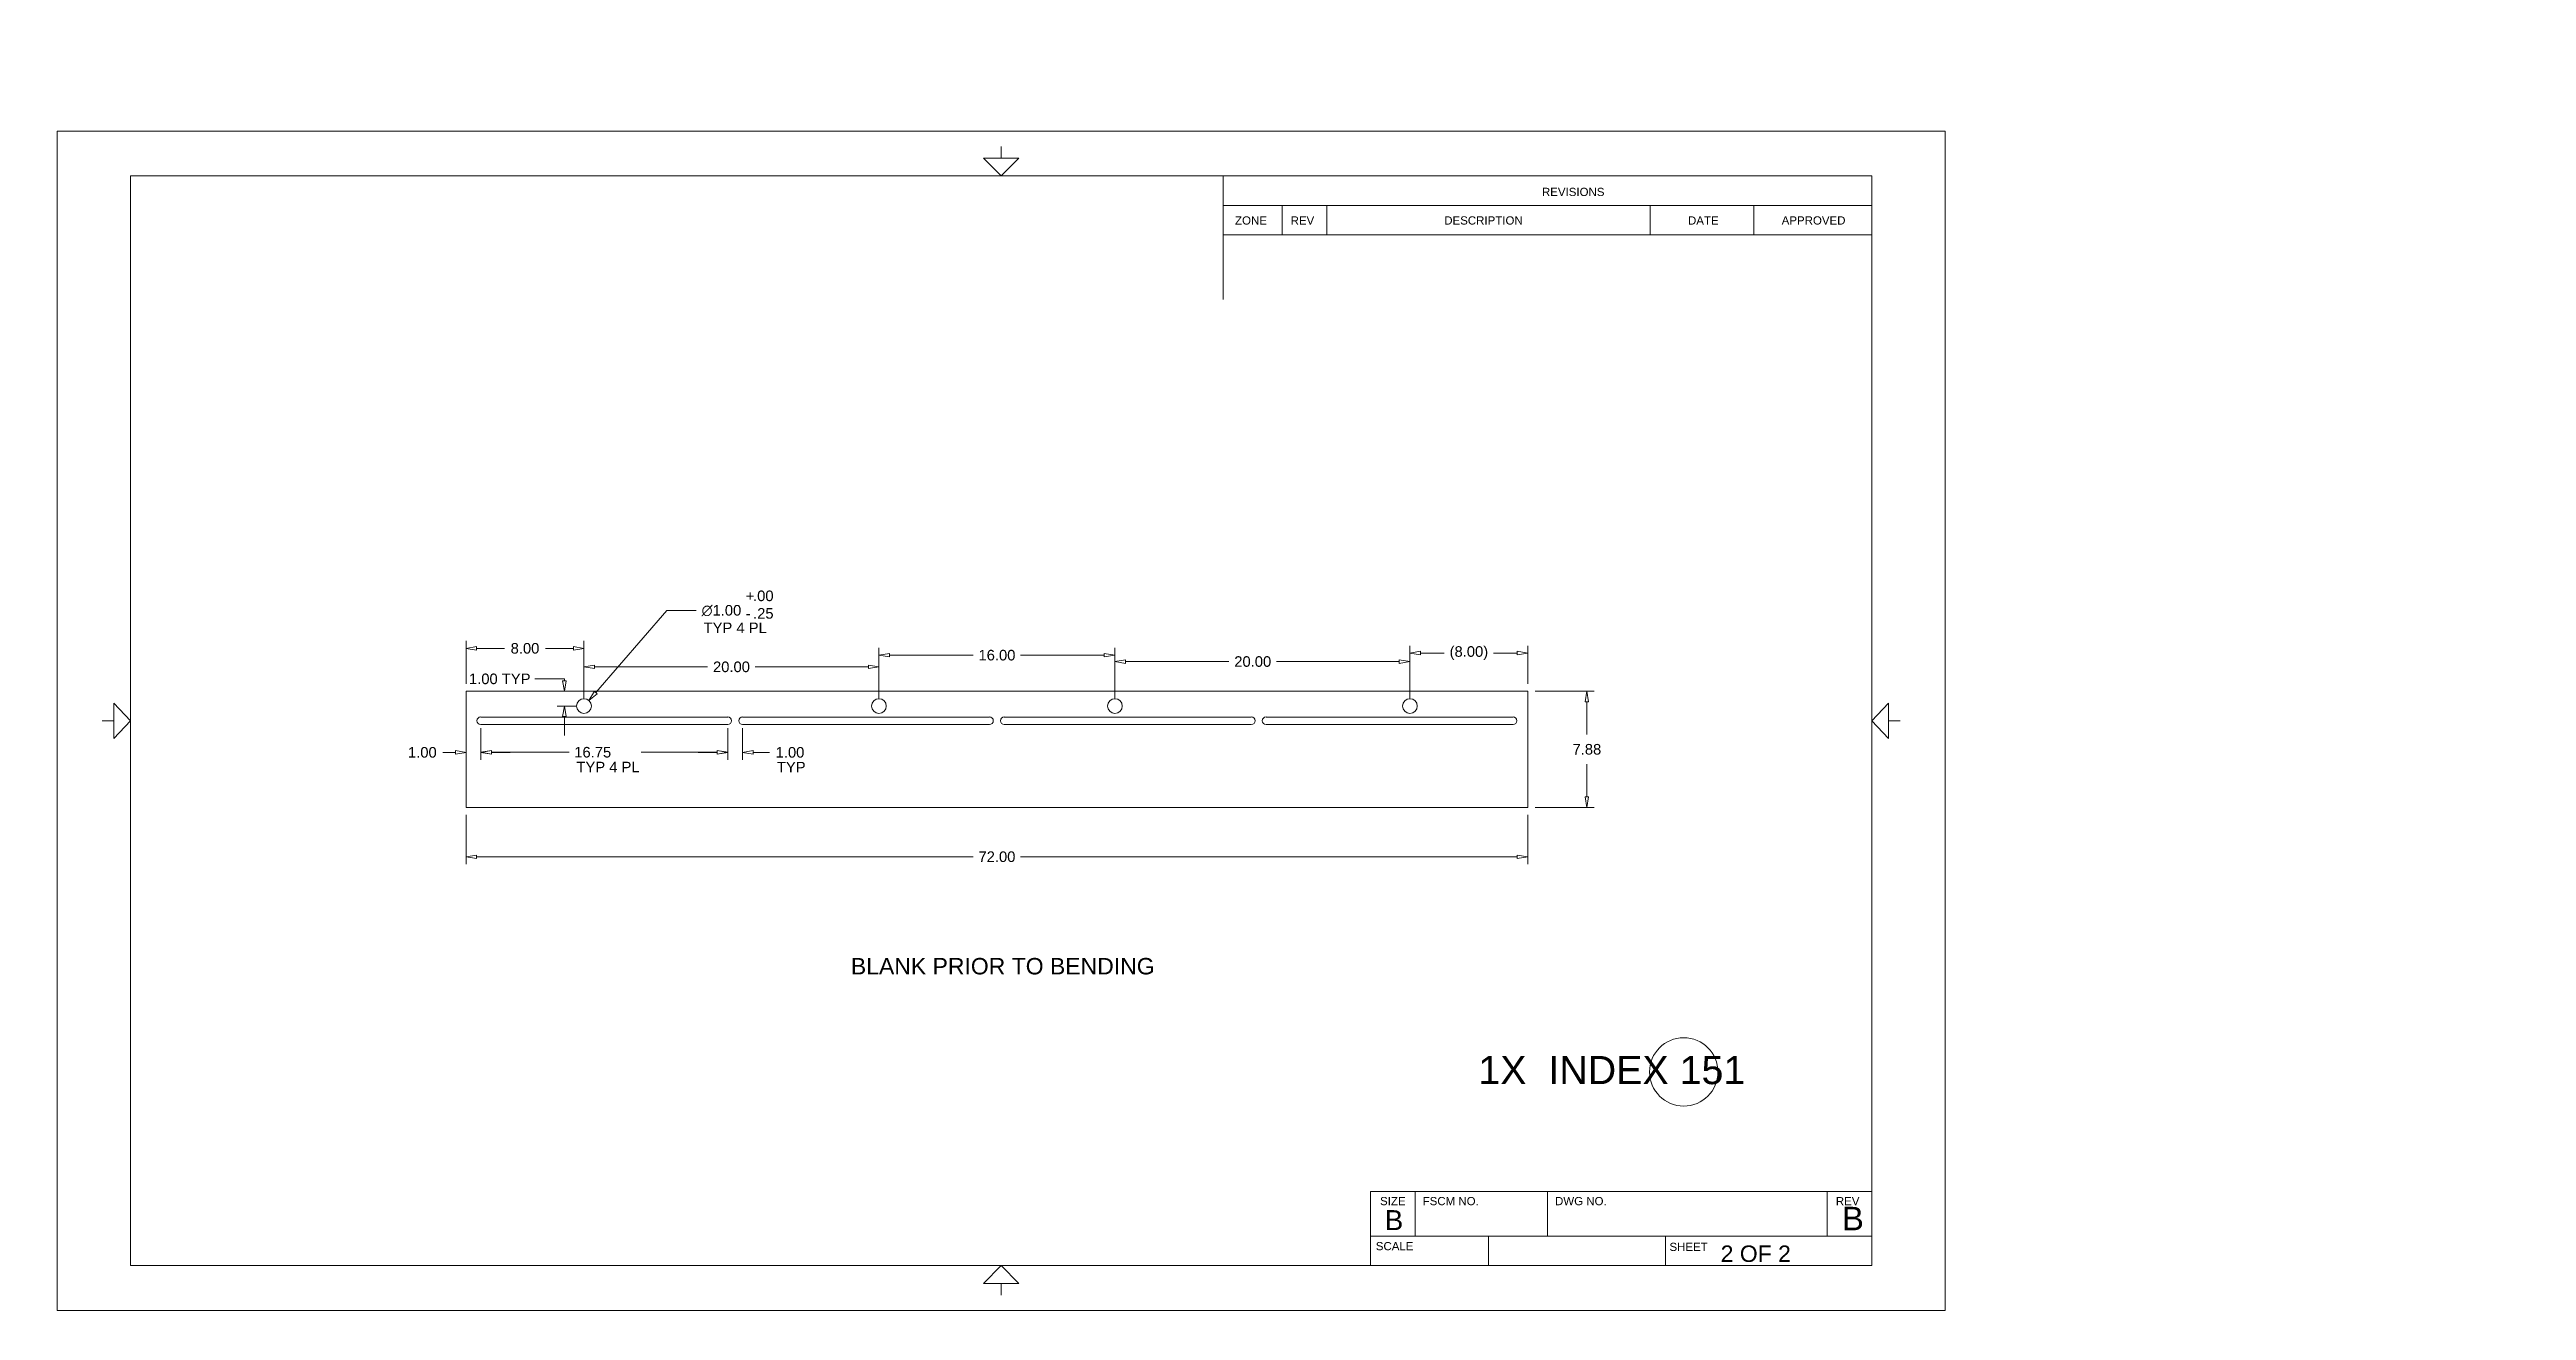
# Model space of a CAD drawing. Header units: inches. Extents: x -0.1 to 20.9, y 0 to 10.7.
import ezdxf

# ---------------------------------------------------------------- set-up
doc = ezdxf.new("R2010")
doc.units = ezdxf.units.IN
doc.header["$MEASUREMENT"] = 0
doc.linetypes.add('CENTER2', pattern=[1.125, 0.75, -0.125, 0.125, -0.125])
for name, color, linetype, lineweight in [('BEND CENTERS', 204, 'CENTER2', 0), ('CONTINUOUS', 7, 'Continuous', 0), ('DIMENSIONS', 7, 'Continuous', 0), ('VISIBLE', 7, 'Continuous', 0)]:
    doc.layers.add(name, color=color, linetype=linetype, lineweight=lineweight)
doc.styles.get("Standard").update_dxf_attribs({"font": 'txt', "height": 0.125})
doc.dimstyles.get("Standard").update_dxf_attribs({"dimtxt": 0.18, "dimasz": 0.18, "dimexe": 0.18, "dimexo": 0.0625, "dimgap": 0.09, "dimtad": 0, "dimtih": 1, "dimtoh": 1, "dimdec": 4, "dimzin": 0, "dimdsep": 46, "dimtxsty": 'Standard', "dimcen": 0.09, "dimadec": 0, "dimazin": 0, "dimtfac": 1, "dimtdec": 4, "dimtofl": 0, "dimtmove": 0, "dimatfit": 3, "dimfxl": 1, "dimtolj": 1, "dimtzin": 0, "dimarcsym": 0})

# ---------------------------------------------------------------- blocks, each defined once
blk = doc.blocks.new('D1')
at = {"layer": 'DIMENSIONS'}
for p, q in [((3.464, 4.203), (3.464, 3.785)), ((12.464, 4.203), (12.464, 3.785)), ((3.554, 3.847), (7.762, 3.847)), ((12.374, 3.847), (8.165, 3.847))]:
    blk.add_line(p, q, dxfattribs=at)
for points in [[(3.464, 3.847), (3.554, 3.862), (3.554, 3.832), (3.464, 3.847)], [(12.464, 3.847), (12.374, 3.832), (12.374, 3.862), (12.464, 3.847)]]:
    blk.add_lwpolyline(points, dxfattribs=at)
at = {"layer": 'DIMENSIONS', "insert": (7.964, 3.847), "char_height": 0.08958, "attachment_point": 5}
for s in ['{\\fArial|b0|i0|c0|p0;72.00}{\\fMS Shell Dlg|b0|i0|c0|p0;\\H0.9444444x;}', '{\\fArial|b0|i0|c0|p0;}', '{\\fArial|b0|i0|c0|p0;}']:
    blk.add_mtext(s, dxfattribs=at)
blk = doc.blocks.new('D2')
at = {"layer": 'DIMENSIONS'}
for p, q in [((3.589, 4.905), (3.589, 4.671)), ((5.683, 4.905), (5.683, 4.671)), ((3.679, 4.733), (4.337, 4.733)), ((5.593, 4.733), (4.948, 4.733))]:
    blk.add_line(p, q, dxfattribs=at)
for points in [[(3.589, 4.733), (3.679, 4.748), (3.679, 4.718), (3.589, 4.733)], [(5.683, 4.733), (5.593, 4.718), (5.593, 4.748), (5.683, 4.733)]]:
    blk.add_lwpolyline(points, dxfattribs=at)
at = {"layer": 'DIMENSIONS', "char_height": 0.08958}
for s, insert, attachment_point in [('{\\fArial|b0|i0|c0|p0;16.75}{\\fMS Shell Dlg|b0|i0|c0|p0;\\H0.9444444x;}', (4.538, 4.733), 5), ('{\\fArial|b0|i0|c0|p0;TYP 4 PL}{\\fArial|b0|i0|c0|p0;}', (4.4, 4.608), 4), ('{\\fArial|b0|i0|c0|p0;}', (4.538, 4.733), 5)]:
    blk.add_mtext(s, dxfattribs=dict(at, insert=insert, attachment_point=attachment_point))
blk = doc.blocks.new('D3')
at = {"layer": 'DIMENSIONS'}
for p, q in [((3.464, 5.187), (3.464, 4.669)), ((3.589, 4.937), (3.589, 4.669)), ((3.268, 4.732), (3.268, 4.732)), ((3.374, 4.732), (3.268, 4.732)), ((3.679, 4.732), (3.839, 4.732))]:
    blk.add_line(p, q, dxfattribs=at)
for points in [[(3.464, 4.732), (3.374, 4.717), (3.374, 4.747), (3.464, 4.732)], [(3.589, 4.732), (3.679, 4.747), (3.679, 4.717), (3.589, 4.732)]]:
    blk.add_lwpolyline(points, dxfattribs=at)
at = {"layer": 'DIMENSIONS', "insert": (3.094, 4.732), "char_height": 0.08958, "attachment_point": 5}
for s in ['{\\fArial|b0|i0|c0|p0;1.00}{\\fMS Shell Dlg|b0|i0|c0|p0;\\H0.9444444x;}', '{\\fArial|b0|i0|c0|p0;}', '{\\fArial|b0|i0|c0|p0;}']:
    blk.add_mtext(s, dxfattribs=at)
blk = doc.blocks.new('D4')
at = {"layer": 'DIMENSIONS'}
for p, q in [((5.683, 4.937), (5.683, 4.669)), ((5.808, 4.937), (5.808, 4.669)), ((5.593, 4.732), (5.433, 4.732)), ((5.898, 4.732), (6.036, 4.732)), ((6.036, 4.732), (6.036, 4.732))]:
    blk.add_line(p, q, dxfattribs=at)
for points in [[(5.683, 4.732), (5.593, 4.717), (5.593, 4.747), (5.683, 4.732)], [(5.808, 4.732), (5.898, 4.747), (5.898, 4.717), (5.808, 4.732)]]:
    blk.add_lwpolyline(points, dxfattribs=at)
at = {"layer": 'DIMENSIONS', "char_height": 0.08958}
for s, insert, attachment_point in [('{\\fArial|b0|i0|c0|p0;1.00}{\\fMS Shell Dlg|b0|i0|c0|p0;\\H0.9444444x;}', (6.21, 4.732), 5), ('{\\fArial|b0|i0|c0|p0;TYP}{\\fArial|b0|i0|c0|p0;}', (6.099, 4.607), 4), ('{\\fArial|b0|i0|c0|p0;}', (6.21, 4.732), 5)]:
    blk.add_mtext(s, dxfattribs=dict(at, insert=insert, attachment_point=attachment_point))
blk = doc.blocks.new('D5')
at = {"layer": 'DIMENSIONS'}
for p, q in [((3.464, 5.312), (3.464, 5.677)), ((4.464, 5.187), (4.464, 5.677)), ((3.554, 5.614), (3.79, 5.614)), ((4.374, 5.614), (4.137, 5.614))]:
    blk.add_line(p, q, dxfattribs=at)
for points in [[(3.464, 5.614), (3.554, 5.629), (3.554, 5.599), (3.464, 5.614)], [(4.464, 5.614), (4.374, 5.599), (4.374, 5.629), (4.464, 5.614)]]:
    blk.add_lwpolyline(points, dxfattribs=at)
at = {"layer": 'DIMENSIONS', "insert": (3.964, 5.614), "char_height": 0.08958, "attachment_point": 5}
for s in ['{\\fArial|b0|i0|c0|p0;8.00}{\\fMS Shell Dlg|b0|i0|c0|p0;\\H0.9444444x;}', '{\\fArial|b0|i0|c0|p0;}', '{\\fArial|b0|i0|c0|p0;}']:
    blk.add_mtext(s, dxfattribs=at)
blk = doc.blocks.new('D6')
at = {"layer": 'DIMENSIONS'}
for p, q in [((4.464, 5.187), (4.464, 5.519)), ((6.964, 5.187), (6.964, 5.519)), ((4.554, 5.457), (5.512, 5.457)), ((6.874, 5.457), (5.915, 5.457))]:
    blk.add_line(p, q, dxfattribs=at)
for points in [[(4.464, 5.457), (4.554, 5.472), (4.554, 5.442), (4.464, 5.457)], [(6.964, 5.457), (6.874, 5.442), (6.874, 5.472), (6.964, 5.457)]]:
    blk.add_lwpolyline(points, dxfattribs=at)
at = {"layer": 'DIMENSIONS', "insert": (5.714, 5.457), "char_height": 0.08958, "attachment_point": 5}
for s in ['{\\fArial|b0|i0|c0|p0;20.00}{\\fMS Shell Dlg|b0|i0|c0|p0;\\H0.9444444x;}', '{\\fArial|b0|i0|c0|p0;}', '{\\fArial|b0|i0|c0|p0;}']:
    blk.add_mtext(s, dxfattribs=at)
blk = doc.blocks.new('D7')
at = {"layer": 'DIMENSIONS'}
for p, q in [((6.964, 5.187), (6.964, 5.618)), ((7.054, 5.556), (7.762, 5.556)), ((8.874, 5.556), (8.165, 5.556)), ((8.964, 5.187), (8.964, 5.618))]:
    blk.add_line(p, q, dxfattribs=at)
for points in [[(6.964, 5.556), (7.054, 5.571), (7.054, 5.541), (6.964, 5.556)], [(8.964, 5.556), (8.874, 5.541), (8.874, 5.571), (8.964, 5.556)]]:
    blk.add_lwpolyline(points, dxfattribs=at)
at = {"layer": 'DIMENSIONS', "insert": (7.964, 5.556), "char_height": 0.08958, "attachment_point": 5}
for s in ['{\\fArial|b0|i0|c0|p0;16.00}{\\fMS Shell Dlg|b0|i0|c0|p0;\\H0.9444444x;}', '{\\fArial|b0|i0|c0|p0;}', '{\\fArial|b0|i0|c0|p0;}']:
    blk.add_mtext(s, dxfattribs=at)
blk = doc.blocks.new('D8')
at = {"layer": 'DIMENSIONS'}
for p, q in [((8.964, 5.187), (8.964, 5.565)), ((9.054, 5.502), (9.93, 5.502)), ((11.374, 5.502), (10.333, 5.502)), ((11.464, 5.187), (11.464, 5.565))]:
    blk.add_line(p, q, dxfattribs=at)
for points in [[(8.964, 5.502), (9.054, 5.517), (9.054, 5.487), (8.964, 5.502)], [(11.464, 5.502), (11.374, 5.487), (11.374, 5.517), (11.464, 5.502)]]:
    blk.add_lwpolyline(points, dxfattribs=at)
at = {"layer": 'DIMENSIONS', "insert": (10.132, 5.502), "char_height": 0.08958, "attachment_point": 5}
for s in ['{\\fArial|b0|i0|c0|p0;20.00}{\\fMS Shell Dlg|b0|i0|c0|p0;\\H0.9444444x;}', '{\\fArial|b0|i0|c0|p0;}', '{\\fArial|b0|i0|c0|p0;}']:
    blk.add_mtext(s, dxfattribs=at)
blk = doc.blocks.new('D9')
at = {"layer": 'DIMENSIONS'}
for p, q in [((11.464, 5.187), (11.464, 5.636)), ((11.554, 5.574), (11.755, 5.574)), ((12.374, 5.574), (12.172, 5.574)), ((12.464, 5.312), (12.464, 5.636))]:
    blk.add_line(p, q, dxfattribs=at)
for points in [[(11.464, 5.574), (11.554, 5.589), (11.554, 5.559), (11.464, 5.574)], [(12.464, 5.574), (12.374, 5.559), (12.374, 5.589), (12.464, 5.574)]]:
    blk.add_lwpolyline(points, dxfattribs=at)
at = {"layer": 'DIMENSIONS', "insert": (11.964, 5.574), "char_height": 0.08958, "attachment_point": 5}
for s in ['{\\fArial|b0|i0|c0|p0;(8.00)}{\\fMS Shell Dlg|b0|i0|c0|p0;\\H0.9444444x;}', '{\\fArial|b0|i0|c0|p0;}', '{\\fArial|b0|i0|c0|p0;}']:
    blk.add_mtext(s, dxfattribs=at)
blk = doc.blocks.new('D10')
at = {"layer": 'DIMENSIONS'}
for p, q in [((12.526, 5.25), (13.026, 5.25)), ((12.964, 5.16), (12.964, 4.883)), ((12.964, 4.356), (12.964, 4.633)), ((12.526, 4.266), (13.026, 4.266))]:
    blk.add_line(p, q, dxfattribs=at)
for points in [[(12.964, 5.25), (12.979, 5.16), (12.949, 5.16), (12.964, 5.25)], [(12.964, 4.266), (12.949, 4.356), (12.979, 4.356), (12.964, 4.266)]]:
    blk.add_lwpolyline(points, dxfattribs=at)
at = {"layer": 'DIMENSIONS', "insert": (12.964, 4.758), "char_height": 0.08958, "attachment_point": 5}
for s in ['{\\fArial|b0|i0|c0|p0;7.88}{\\fMS Shell Dlg|b0|i0|c0|p0;\\H0.9444444x;}', '{\\fArial|b0|i0|c0|p0;}', '{\\fArial|b0|i0|c0|p0;}']:
    blk.add_mtext(s, dxfattribs=at)
blk = doc.blocks.new('D11')
at = {"layer": 'DIMENSIONS'}
for p in [(4.564, 5.24), (5.415, 5.934)]:
    blk.add_line(p, (5.165, 5.934), dxfattribs=at)
blk.add_lwpolyline([(4.505, 5.172), (4.552, 5.25), (4.575, 5.23), (4.505, 5.172)], dxfattribs=at)
at = {"layer": 'DIMENSIONS', "char_height": 0.08958}
for s, insert, attachment_point in [('{\\fArial|b0|i0|c0|p0;+}{\\fArial|b0|i0|c0|p0;}', (5.835, 6.059), 4), ('{\\fArial|b0|i0|c0|p0;.00}{\\fArial|b0|i0|c0|p0;}', (5.897, 6.059), 4), ('{\\fAlibre Symbols|b0|i0|c0|p0;n}{\\fArial|b0|i0|c0|p0;1.00}{\\fMS Shell Dlg|b0|i0|c0|p0;\\H0.9444444x;}', (5.797, 5.934), 6), ('{\\fArial|b0|i0|c0|p0;}', (5.647, 5.934), 5), ('{\\fArial|b0|i0|c0|p0;-}{\\fArial|b0|i0|c0|p0;}', (5.835, 5.91), 4), ('{\\fArial|b0|i0|c0|p0;.25}{\\fArial|b0|i0|c0|p0;}', (5.897, 5.91), 4), ('{\\fArial|b0|i0|c0|p0;}', (6.05, 5.934), 4), ('{\\fArial|b0|i0|c0|p0;TYP 4 PL}{\\fArial|b0|i0|c0|p0;}', (5.478, 5.788), 4)]:
    blk.add_mtext(s, dxfattribs=dict(at, insert=insert, attachment_point=attachment_point))
blk = doc.blocks.new('D12')
at = {"layer": 'DIMENSIONS'}
for p, q in [((3.526, 5.25), (4.361, 5.25)), ((4.298, 5.355), (4.048, 5.355)), ((4.298, 5.34), (4.298, 5.355)), ((4.401, 5.125), (4.236, 5.125)), ((4.298, 5.035), (4.298, 4.875))]:
    blk.add_line(p, q, dxfattribs=at)
for points in [[(4.298, 5.25), (4.283, 5.34), (4.313, 5.34), (4.298, 5.25)], [(4.298, 5.125), (4.313, 5.035), (4.283, 5.035), (4.298, 5.125)]]:
    blk.add_lwpolyline(points, dxfattribs=at)
at = {"layer": 'DIMENSIONS', "insert": (3.75, 5.355), "char_height": 0.08958, "attachment_point": 5}
for s in ['{\\fArial|b0|i0|c0|p0;1.00}{\\fArial|b0|i0|c0|p0; TYP}{\\fMS Shell Dlg|b0|i0|c0|p0;\\H0.9444444x;}', '{\\fArial|b0|i0|c0|p0;}', '{\\fArial|b0|i0|c0|p0;}']:
    blk.add_mtext(s, dxfattribs=at)
blk = doc.blocks.new('BLOCK4')
at = {"layer": 'CONTINUOUS'}
for p, q in [((16, 10), (0, 10)), ((0, 10), (0, 0)), ((8, 9.87), (8, 9.77)), ((16, 0), (16, 10)), ((15.38, 9.62), (0.62, 9.62)), ((0.62, 9.62), (0.62, 0.38)), ((9.88, 9.62), (9.88, 8.573)), ((15.38, 0.38), (15.38, 9.62)), ((9.88, 9.37), (15.38, 9.37)), ((10.38, 9.12), (10.38, 9.37)), ((10.76, 9.12), (10.76, 9.37)), ((13.5, 9.12), (13.5, 9.37)), ((14.38, 9.12), (14.38, 9.37)), ((9.88, 9.12), (15.38, 9.12)), ((0.38, 5), (0.48, 5)), ((15.62, 5), (15.52, 5)), ((11.13, 1.01), (15.38, 1.01)), ((11.13, 0.38), (11.13, 1.01)), ((11.51, 0.63), (11.51, 1.01)), ((12.63, 0.63), (12.63, 1.01)), ((15, 0.63), (15, 1.01)), ((11.13, 0.63), (15.38, 0.63)), ((12.13, 0.38), (12.13, 0.63)), ((13.63, 0.38), (13.63, 0.63)), ((0.62, 0.38), (15.38, 0.38)), ((8, 0.13), (8, 0.23)), ((0, 0), (16, 0))]:
    blk.add_line(p, q, dxfattribs=at)
for points in [[(7.85, 9.77), (8.15, 9.77), (8, 9.62), (8, 9.62), (7.85, 9.77)], [(0.48, 4.85), (0.48, 5.15), (0.62, 5), (0.62, 5), (0.48, 4.85)], [(15.52, 4.85), (15.52, 5.15), (15.38, 5), (15.38, 5), (15.52, 4.85)], [(7.85, 0.23), (8.15, 0.23), (8, 0.38), (8, 0.38), (7.85, 0.23)]]:
    blk.add_lwpolyline(points, dxfattribs=at)
at = {"layer": 'CONTINUOUS', "attachment_point": 4}
for s, insert, char_height in [('{\\fArial|b0|i0|c0|p0;\\C7;REVISIONS}{\\fArial|b0|i0|c0|p0;\\C7;}', (12.583, 9.484), 0.06968), ('{\\fArial|b0|i0|c0|p0;\\C7;ZONE}{\\fArial|b0|i0|c0|p0;\\C7;}', (9.982, 9.242), 0.06968), ('{\\fArial|b0|i0|c0|p0;\\C7;REV}{\\fArial|b0|i0|c0|p0;\\C7;}', (10.453, 9.242), 0.06968), ('{\\fArial|b0|i0|c0|p0;\\C7;DESCRIPTION}{\\fArial|b0|i0|c0|p0;\\C7;}', (11.755, 9.242), 0.06968), ('{\\fArial|b0|i0|c0|p0;\\C7;DATE}{\\fArial|b0|i0|c0|p0;\\C7;}', (13.821, 9.242), 0.06968), ('{\\fArial|b0|i0|c0|p0;\\C7;APPROVED}{\\fArial|b0|i0|c0|p0;\\C7;}', (14.615, 9.242), 0.06968), ('{\\fArial|b0|i0|c0|p0;\\C7;}', (-0.066, 6.073), 0.20903), ('{\\fArial|b0|i0|c0|p0;\\C7;}', (-0.066, 3.073), 0.20903), ('{\\fArial|b0|i0|c0|p0;\\C7;SIZE}{\\fArial|b0|i0|c0|p0;\\C7;}', (11.211, 0.927), 0.06968), ('{\\fArial|b0|i0|c0|p0;\\C7;B}{\\fArial|b0|i0|c0|p0;\\C7;}', (11.25, 0.766), 0.16921), ('{\\fArial|b0|i0|c0|p0;\\C7;FSCM NO.}{\\fArial|b0|i0|c0|p0;\\C7;}', (11.572, 0.927), 0.06968), ('{\\fArial|b0|i0|c0|p0;\\C7;DWG NO.}{\\fArial|b0|i0|c0|p0;\\C7;}', (12.694, 0.927), 0.06968), ('{\\fArial|b0|i0|c0|p0;\\C7;REV}{\\fArial|b0|i0|c0|p0;\\C7;}', (15.074, 0.927), 0.06968), ('{\\fArial|b0|i0|c0|p0;\\C7;}', (13.135, 0.749), 0.08958), ('{\\fArial|b0|i0|c0|p0;\\C7;SCALE}{\\fArial|b0|i0|c0|p0;\\C7;}', (11.175, 0.545), 0.06968), ('{\\fArial|b0|i0|c0|p0;\\C7;SHEET}{\\fArial|b0|i0|c0|p0;\\C7;}', (13.664, 0.539), 0.06968), ('{\\fArial|b0|i0|c0|p0;\\C7;}', (-0.066, 0.073), 0.20903)]:
    blk.add_mtext(s, dxfattribs=dict(at, insert=insert, char_height=char_height))

msp = doc.modelspace()

# ---------------------------------------------------------------- linework, layer by layer
at = {"layer": 'CONTINUOUS'}
msp.add_circle((13.785, 2.023), 0.29, dxfattribs=at)
at = {"layer": 'VISIBLE'}
for p, q in [((3.464, 4.266), (3.464, 5.25)), ((3.464, 5.25), (12.464, 5.25)), ((12.464, 5.25), (12.464, 4.266)), ((3.589, 5.032), (5.683, 5.032)), ((5.683, 4.968), (3.589, 4.968)), ((5.808, 5.032), (7.901, 5.032)), ((7.901, 4.968), (5.808, 4.968)), ((8.026, 5.032), (10.12, 5.032)), ((10.12, 4.968), (8.026, 4.968)), ((10.245, 5.032), (12.339, 5.032)), ((12.339, 4.968), (10.245, 4.968)), ((12.464, 4.266), (3.464, 4.266))]:
    msp.add_line(p, q, dxfattribs=at)
for centre in [(4.464, 5.125), (6.964, 5.125), (8.964, 5.125), (11.464, 5.125)]:
    msp.add_circle(centre, 0.0625, dxfattribs=at)
for centre, start, end in [((3.589, 5), 90, 270), ((5.683, 5), 270, 90), ((5.808, 5), 90, 270), ((7.901, 5), 270, 90), ((8.026, 5), 90, 270), ((10.12, 5), 270, 90), ((10.245, 5), 90, 270), ((12.339, 5), 270, 90)]:
    msp.add_arc(centre, 0.0323, start, end, dxfattribs=at)

# ---------------------------------------------------------------- block references
at = {"layer": 'CONTINUOUS'}
msp.add_blockref('BLOCK4', (0, 0), dxfattribs=at)

# ---------------------------------------------------------------- texts
at = {"layer": 'BEND CENTERS', "attachment_point": 1}
for s, insert, char_height in [('{\\fArial|b0|i0|c0|p0;\\C7;BLANK PRIOR TO BENDING}{\\fArial|b0|i0|c0|p0;\\C7;\\H0.642857134x;}', (6.726, 2.989), 0.13935), ('{\\fArial|b0|i0|c0|p0;\\C7;B}{\\fArial|b0|i0|c0|p0;\\C7;\\H0.45x;}', (15.126, 0.879), 0.19907), ('{\\fArial|b0|i0|c0|p0;\\C7;2 OF 2}{\\fArial|b0|i0|c0|p0;\\C7;\\H0.642857134x;}', (14.098, 0.551), 0.13935)]:
    msp.add_mtext(s, dxfattribs=dict(at, insert=insert, char_height=char_height))
at = {"layer": 'CONTINUOUS', "insert": (12.044, 2.158), "char_height": 0.23889, "attachment_point": 1}
msp.add_mtext('{\\fArial|b0|i0|c0|p0;\\C7;1X  INDEX 151}{\\fArial|b0|i0|c0|p0;\\C7;\\H0.375x;}', dxfattribs=at)

# ---------------------------------------------------------------- dimensions: what is measured, and where the dimension line sits
at = {"layer": 'DIMENSIONS'}
dim = msp.add_diameter_dim_2p(p1=(4.41649, 5.08412), p2=(4.51105, 5.16586), text='<>TYP 4 PL\\P', dimstyle='Standard', override={"dimtxt": 0.089583, "dimtad": 0, "dimdec": 2, "dimzin": 0, "dimse1": 0, "dimse2": 1, "dimsd1": 0, "dimsd2": 1, "dimadec": 2, "dimazin": 0, "dimtol": 0, "dimlim": 0, "dimtp": 0.00019685, "dimtm": 0.25, "dimtdec": 2}, dxfattribs=at)
dim.commit()
dim.dimension.update_dxf_attribs({"geometry": 'D11', "text_midpoint": (14.14229, 10.69178)})
for p1, p2, angle, picture, middle, turn in [((4.464, 5.125), (3.464, 5.25), 180, 'D5', (11.928, 10.372), 180), ((8.964, 5.125), (6.964, 5.125), 180, 'D7', (15.928, 10.313), 180), ((12.464, 5.25), (12.464, 4.266), 270, 'D10', (20.927, 9.516), 270), ((3.588769868, 4.999994173), (3.463769868, 5.249994173), 180, 'D3', (11.057994572, 9.489698936), 180), ((12.464, 4.266), (3.464, 4.266), 180, 'D1', (15.928, 8.605), 180)]:
    dim = msp.add_linear_dim(base=(0, 0), p1=p1, p2=p2, angle=angle, dimstyle='Standard', override={"dimtxt": 0.089583, "dimtad": 0, "dimdec": 2, "dimzin": 0, "dimse1": 0, "dimse2": 0, "dimsd1": 0, "dimsd2": 0, "dimadec": 2, "dimazin": 0, "dimtol": 0, "dimlim": 0, "dimtp": 0.00019685, "dimtm": 7.87402e-05, "dimtdec": 2}, dxfattribs=at)
    dim.commit()
    dim.dimension.update_dxf_attribs({"geometry": picture, "text_midpoint": middle, "text_rotation": turn})
for p1, p2, picture, middle in [((11.464, 5.125), (12.464, 5.25), 'D9', (19.928, 10.332)), ((8.964, 5.125), (11.464, 5.125), 'D8', (18.096, 10.26)), ((4.464, 5.125), (6.964, 5.125), 'D6', (13.678, 10.215))]:
    dim = msp.add_linear_dim(base=(0, 0), p1=p1, p2=p2, dimstyle='Standard', override={"dimtxt": 0.089583, "dimtad": 0, "dimdec": 2, "dimzin": 0, "dimse1": 0, "dimse2": 0, "dimsd1": 0, "dimsd2": 0, "dimadec": 2, "dimazin": 0, "dimtol": 0, "dimlim": 0, "dimtp": 0.00019685, "dimtm": 7.87402e-05, "dimtdec": 2}, dxfattribs=at)
    dim.commit()
    dim.dimension.update_dxf_attribs({"geometry": picture, "text_midpoint": middle})
for p1, p2, angle, text, picture, middle, turn in [((4.463769868, 5.124994173), (3.463769868, 5.249994173), 90, '<> TYP', 'D12', (11.713643112, 10.113201892), 90), ((5.807519868, 4.999994173), (5.682519868, 4.999994173), 180, '<>TYP\\P', 'D4', (14.173435001, 9.489698936), 180)]:
    dim = msp.add_linear_dim(base=(0, 0), p1=p1, p2=p2, angle=angle, text=text, dimstyle='Standard', override={"dimtxt": 0.089583, "dimtad": 0, "dimdec": 2, "dimzin": 0, "dimse1": 0, "dimse2": 0, "dimsd1": 0, "dimsd2": 0, "dimadec": 2, "dimazin": 0, "dimtol": 0, "dimlim": 0, "dimtp": 0.00019685, "dimtm": 7.87402e-05, "dimtdec": 2}, dxfattribs=at)
    dim.commit()
    dim.dimension.update_dxf_attribs({"geometry": picture, "text_midpoint": middle, "text_rotation": turn})
dim = msp.add_linear_dim(base=(0, 0), p1=(3.589, 4.968), p2=(5.683, 4.968), text='<>TYP 4 PL\\P', dimstyle='Standard', override={"dimtxt": 0.089583, "dimtad": 0, "dimdec": 2, "dimzin": 0, "dimse1": 0, "dimse2": 0, "dimsd1": 0, "dimsd2": 0, "dimadec": 2, "dimazin": 0, "dimtol": 0, "dimlim": 0, "dimtp": 0.00019685, "dimtm": 7.87402e-05, "dimtdec": 2}, dxfattribs=at)
dim.commit()
dim.dimension.update_dxf_attribs({"geometry": 'D2', "text_midpoint": (12.502, 9.491)})

doc.saveas('drawing.dxf')
